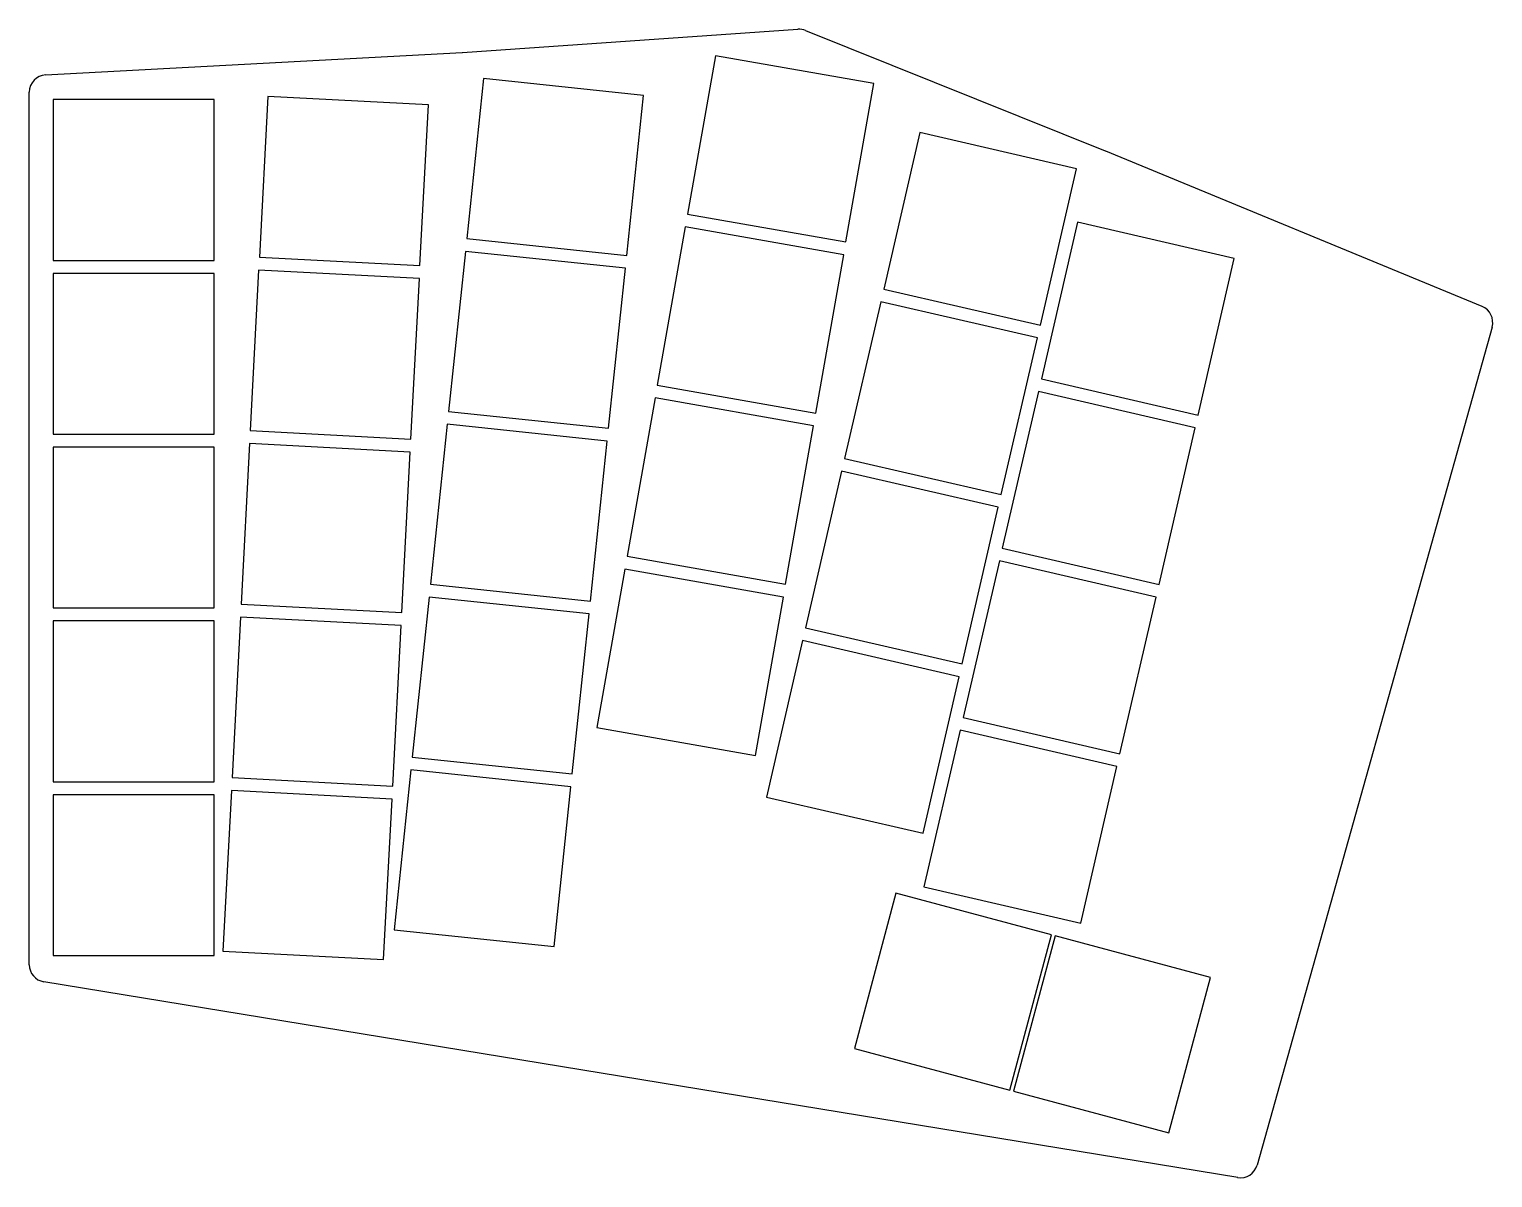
# Model space of a CAD drawing. Header units: millimetres. Extents: x 138 to 307, y -185 to -52.
import ezdxf

# ---------------------------------------------------------------- set-up
doc = ezdxf.new("R2010")
doc.units = ezdxf.units.MM

msp = doc.modelspace()

# ---------------------------------------------------------------- linework, layer by layer
for p, q in [((187.92, -55.07), (226.6, -52.4)), ((227.48, -52.54), (262.03, -66.42)), ((139.86, -57.67), (187.89, -55.07)), ((217.1, -55.45), (213.87, -73.72)), ((235.36, -58.67), (217.1, -55.45)), ((190.36, -58.1), (188.42, -76.55)), ((208.81, -60.04), (190.36, -58.1)), ((232.14, -76.94), (235.36, -58.67)), ((137.97, -160.33), (137.97, -59.66)), ((159.28, -60.52), (140.72, -60.52)), ((140.72, -60.52), (140.72, -79.08)), ((159.28, -79.08), (159.28, -60.52)), ((165.47, -60.16), (164.5, -78.69)), ((184, -61.13), (165.47, -60.16)), ((206.87, -78.49), (208.81, -60.04)), ((183.02, -79.66), (184, -61.13)), ((240.66, -64.31), (236.49, -82.39)), ((258.73, -68.49), (240.66, -64.31)), ((262.05, -66.43), (305.48, -84.37)), ((254.56, -86.56), (258.73, -68.49)), ((213.87, -73.72), (232.14, -76.94)), ((213.61, -75.2), (210.39, -93.46)), ((231.88, -78.42), (213.61, -75.2)), ((258.85, -74.67), (254.67, -92.75)), ((276.92, -78.84), (258.85, -74.67)), ((188.42, -76.55), (206.87, -78.49)), ((140.72, -79.08), (159.28, -79.08)), ((164.5, -78.69), (183.02, -79.66)), ((188.26, -78.04), (186.32, -96.49)), ((206.71, -79.98), (188.26, -78.04)), ((228.66, -96.69), (231.88, -78.42)), ((272.75, -96.92), (276.92, -78.84)), ((159.28, -80.58), (140.72, -80.58)), ((140.72, -80.58), (140.72, -99.12)), ((159.28, -99.12), (159.28, -80.58)), ((164.42, -80.18), (163.45, -98.71)), ((182.95, -81.16), (164.42, -80.18)), ((204.77, -98.43), (206.71, -79.98)), ((181.97, -99.68), (182.95, -81.16)), ((236.49, -82.39), (254.56, -86.56)), ((236.15, -83.85), (231.98, -101.92)), ((254.22, -88.02), (236.15, -83.85)), ((306.65, -86.76), (279.56, -183.46)), ((250.05, -106.1), (254.22, -88.02)), ((254.67, -92.75), (272.75, -96.92)), ((210.39, -93.46), (228.66, -96.69)), ((254.34, -94.21), (250.16, -112.28)), ((272.41, -98.38), (254.34, -94.21)), ((210.13, -94.94), (206.91, -113.21)), ((228.4, -98.16), (210.13, -94.94)), ((186.32, -96.49), (204.77, -98.43)), ((140.72, -99.12), (159.28, -99.12)), ((163.45, -98.71), (181.97, -99.68)), ((186.17, -97.98), (184.23, -116.43)), ((204.61, -99.92), (186.17, -97.98)), ((225.18, -116.43), (228.4, -98.16)), ((268.24, -116.45), (272.41, -98.38)), ((159.28, -100.62), (140.72, -100.62)), ((140.72, -100.62), (140.72, -119.17)), ((159.28, -119.17), (159.28, -100.62)), ((163.37, -100.21), (162.4, -118.73)), ((181.9, -101.18), (163.37, -100.21)), ((180.93, -119.7), (181.9, -101.18)), ((202.68, -118.37), (204.61, -99.92)), ((231.98, -101.92), (250.05, -106.1)), ((231.64, -103.39), (227.47, -121.46)), ((249.71, -107.56), (231.64, -103.39)), ((245.54, -125.63), (249.71, -107.56)), ((250.16, -112.28), (268.24, -116.45)), ((206.65, -114.69), (203.43, -132.95)), ((224.92, -117.91), (206.65, -114.69)), ((206.91, -113.21), (225.18, -116.43)), ((249.83, -113.74), (245.65, -131.82)), ((267.9, -117.92), (249.83, -113.74)), ((184.23, -116.43), (202.68, -118.37)), ((184.07, -117.92), (182.13, -136.37)), ((202.52, -119.86), (184.07, -117.92)), ((221.7, -136.18), (224.92, -117.91)), ((263.73, -135.99), (267.9, -117.92)), ((140.72, -119.17), (159.28, -119.17)), ((162.4, -118.73), (180.93, -119.7)), ((159.28, -120.67), (140.72, -120.67)), ((140.72, -120.67), (140.72, -139.22)), ((159.28, -139.22), (159.28, -120.67)), ((162.32, -120.23), (161.35, -138.75)), ((180.85, -121.2), (162.32, -120.23)), ((179.88, -139.73), (180.85, -121.2)), ((200.58, -138.31), (202.52, -119.86)), ((227.47, -121.46), (245.54, -125.63)), ((227.13, -122.92), (222.96, -141)), ((245.2, -127.1), (227.13, -122.92)), ((241.03, -145.17), (245.2, -127.1)), ((203.43, -132.95), (221.7, -136.18)), ((245.32, -133.28), (241.14, -151.35)), ((263.39, -137.45), (245.32, -133.28)), ((245.65, -131.82), (263.73, -135.99)), ((182.13, -136.37), (200.58, -138.31)), ((181.97, -137.86), (180.04, -156.31)), ((200.42, -139.8), (181.97, -137.86)), ((259.22, -155.53), (263.39, -137.45)), ((140.72, -139.22), (159.28, -139.22)), ((161.35, -138.75), (179.88, -139.73)), ((198.48, -158.25), (200.42, -139.8)), ((159.28, -140.72), (140.72, -140.72)), ((140.72, -140.72), (140.72, -159.28)), ((159.28, -159.28), (159.28, -140.72)), ((161.27, -140.25), (160.3, -158.78)), ((179.8, -141.22), (161.27, -140.25)), ((178.83, -159.75), (179.8, -141.22)), ((222.96, -141), (241.03, -145.17)), ((241.14, -151.35), (259.22, -155.53)), ((237.91, -152.09), (233.11, -170.01)), ((255.83, -156.89), (237.91, -152.09)), ((180.04, -156.31), (198.48, -158.25)), ((251.03, -174.81), (255.83, -156.89)), ((256.26, -157.01), (251.46, -174.93)), ((274.18, -161.81), (256.26, -157.01)), ((140.72, -159.28), (159.28, -159.28)), ((160.3, -158.78), (178.83, -159.75)), ((269.38, -179.73), (274.18, -161.81)), ((277.31, -184.89), (139.65, -162.3)), ((233.11, -170.01), (251.03, -174.81)), ((251.46, -174.93), (269.38, -179.73))]:
    msp.add_line(p, q)
for centre, start, end in [((226.74, -54.4), 68.1194, 93.9422), ((187.78, -53.07), 273.0935, 273.9422), ((139.97, -59.66), 93.0935, 180), ((261.28, -68.27), 67.5551, 68.1194), ((304.72, -86.22), 344.3515, 67.5551), ((139.97, -160.33), 180, 260.6833), ((277.63, -182.92), 260.6833, 344.3515)]:
    msp.add_arc(centre, 2, start, end)

doc.saveas('drawing.dxf')
